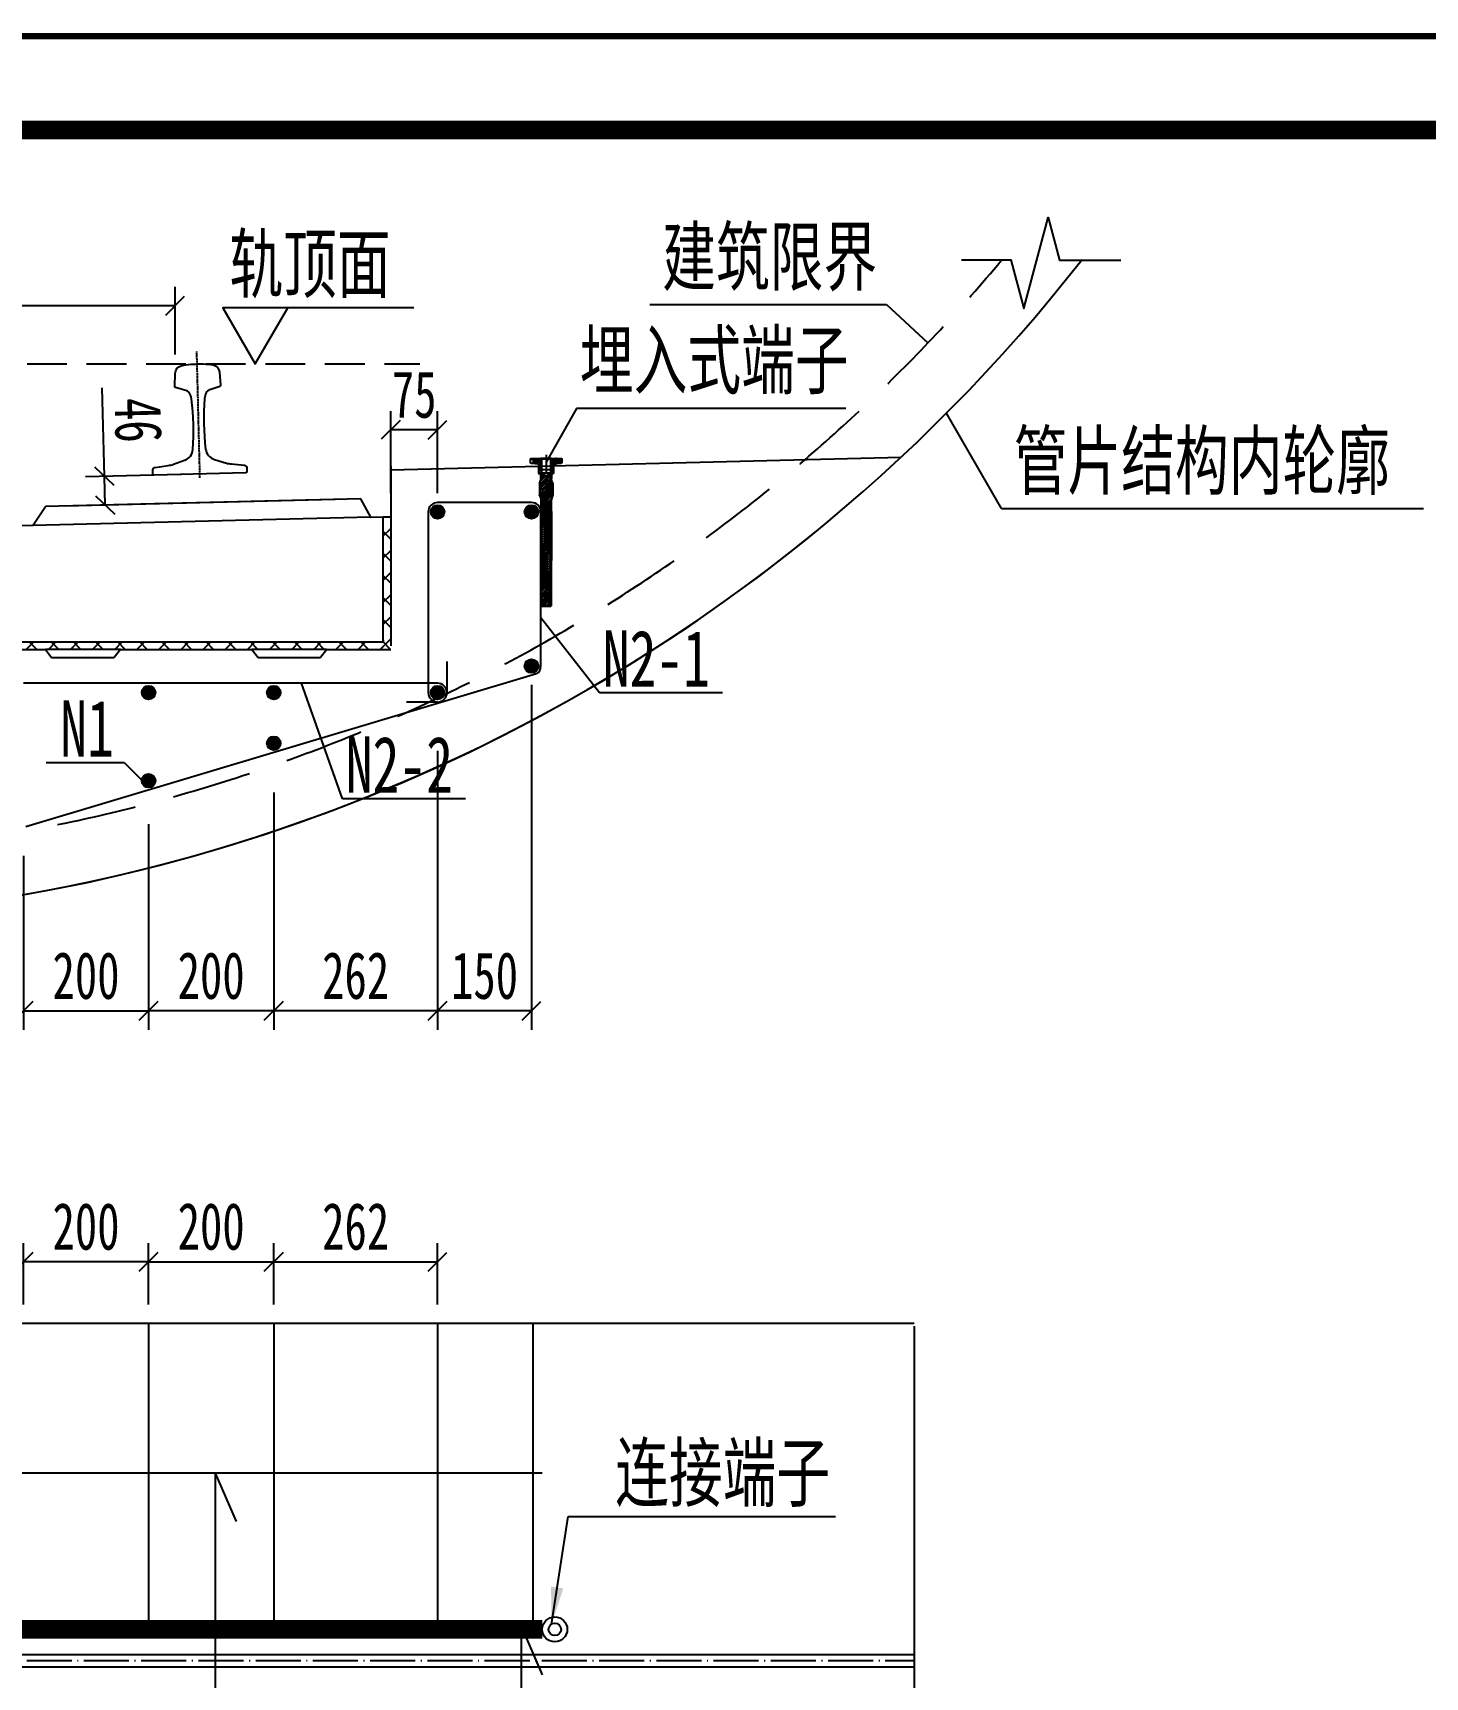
# Model space of a CAD drawing. Header units: millimetres. Extents: x -1537 to 20523, y -39880 to -29629.
# Drawn here: x 7646 to 9872, y -33588 to -30959 of the extents above; entities that cross this region are included whole.
import ezdxf
from ezdxf.enums import TextEntityAlignment as Align

# ---------------------------------------------------------------- set-up
doc = ezdxf.new("R2010")
doc.units = ezdxf.units.MM
for name, pattern in [('ACAD_ISO04W100', [30.5, 24, -3, 0.5, -3]), ('CENTER', [4.1, 3, -0.5, 0.1, -0.5]), ('DASHED', [19.05, 12.7, -6.35])]:
    doc.linetypes.add(name, pattern=pattern)
doc.layers.get('Defpoints').update_dxf_attribs({"color": 250})
for name, color, linetype in [('2', 4, 'Continuous'), ('4', 4, 'Continuous'), ('Axes', 7, 'ACAD_ISO04W100'), ('BZ', 7, 'Continuous'), ('D■02 地材填充', 250, 'Continuous'), ('GesoftDrawFrameFrameBlockLayer', 7, 'Continuous'), ('GesoftDrawFrameInLineLayer', 85, 'Continuous'), ('GesoftDrawFrameOutLineLayer', 180, 'Continuous'), ('GesoftDrawFrameTitleLayer', 7, 'Continuous'), ('Q◆03 公共标注', 44, 'Continuous'), ('Wall-混凝土墙', 200, 'Continuous'), ('Z☆06 引线层', 44, 'Continuous'), ('Z☆09 辅助线', 60, 'Continuous'), ('标注', 3, 'Continuous'), ('粗实线', 4, 'Continuous'), ('钢筋', 4, 'Continuous')]:
    doc.layers.add(name, color=color, linetype=linetype)
doc.styles.add('宋体', font='SimSun.ttf', dxfattribs={"width": 0.7})
doc.styles.add('宋体样式', font='SimSun.ttf', dxfattribs={"width": 0.8})
doc.styles.add('宋体样式宽度0.7', font='SimSun.ttf', dxfattribs={"width": 0.7})
doc.styles.add('条形码', font='BC_C39.FBC', dxfattribs={"height": 11})
doc.dimstyles.new('1比30', dxfattribs={"dimscale": 30, "dimtxt": 2.5, "dimasz": 1, "dimexe": 1, "dimexo": 1, "dimtad": 3, "dimdec": 0, "dimzin": 0, "dimdsep": 46, "dimtxsty": '宋体', "dimblk": 'OBLIQUE', "dimcen": 0.09, "dimadec": 0, "dimazin": 0, "dimtfac": 1, "dimtdec": 0, "dimtofl": 0, "dimtmove": 0, "dimatfit": 3, "dimfxl": 0, "dimtolj": 1, "dimtzin": 0, "dimarcsym": 0})

# ---------------------------------------------------------------- blocks, each defined once
blk = doc.blocks.new('_Oblique')
at = {"color": 0, "linetype": 'ByBlock', "lineweight": -2}
blk.add_line((-0.5, -0.5), (0.5, 0.5), dxfattribs=at)
blk = doc.blocks.new('*D25')
at = {"layer": 'Defpoints', "color": 0, "transparency": 16777216}
for p in [(7873.9, -31395.3), (6438.8, -31503.7), (7873.9, -31503.7)]:
    blk.add_point(p, dxfattribs=at)
at = {"layer": '标注', "color": 0, "lineweight": -2, "transparency": 16777216}
for p, q in [((6438.8, -31473.7), (6438.8, -31365.3)), ((7873.9, -31473.7), (7873.9, -31365.3)), ((6438.8, -31395.3), (7873.9, -31395.3))]:
    blk.add_line(p, q, dxfattribs=at)
at = {"layer": '标注', "color": 0, "lineweight": -2, "transparency": 16777216, "xscale": 30, "yscale": 30, "zscale": 30, "rotation": 180}
blk.add_blockref('_Oblique', (6438.8, -31395.3), dxfattribs=at)
at = {"layer": '标注', "color": 0, "lineweight": -2, "transparency": 16777216, "xscale": 30, "yscale": 30, "zscale": 30}
blk.add_blockref('_Oblique', (7873.9, -31395.3), dxfattribs=at)
at = {"layer": '标注', "color": 0, "transparency": 16777216, "insert": (7253.8, -31339.1), "char_height": 75, "attachment_point": 5, "style": '宋体'}
blk.add_mtext('\\A1;1435', dxfattribs=at)
blk = doc.blocks.new('*D27')
at = {"layer": 'Defpoints', "color": 0, "transparency": 16777216}
for p in [(7913.3, -31664.5), (7761.8, -31714.3), (7914.5, -31710.5)]:
    blk.add_point(p, dxfattribs=at)
at = {"layer": '标注', "color": 0, "lineweight": -2, "transparency": 16777216}
for p, q in [((7760.7, -31668.3), (7757.2, -31526.9)), ((7883.3, -31665.3), (7730.7, -31669.1)), ((7761.8, -31714.3), (7760.7, -31668.3)), ((7884.5, -31711.2), (7731.8, -31715))]:
    blk.add_line(p, q, dxfattribs=at)
at = {"layer": '标注', "color": 0, "lineweight": -2, "transparency": 16777216, "xscale": 30, "yscale": 30, "zscale": 30}
for p, rotation in [((7760.7, -31668.3), 91.42977659320968), ((7761.8, -31714.3), 271.4297765932097)]:
    blk.add_blockref('_Oblique', p, dxfattribs=dict(at, rotation=rotation))
at = {"layer": '标注', "color": 0, "transparency": 16777216, "insert": (7814.7, -31578.6), "char_height": 75, "attachment_point": 5, "rotation": 271.4298, "style": '宋体'}
blk.add_mtext('\\A1;46', dxfattribs=at)
blk = doc.blocks.new('*D30')
at = {"layer": 'Defpoints', "color": 0, "transparency": 16777216}
for p in [(8031.3, -32143.7), (7831.3, -32194.4), (7831.3, -32523.1)]:
    blk.add_point(p, dxfattribs=at)
at = {"layer": 'Wall-混凝土墙', "color": 0, "lineweight": -2, "transparency": 16777216}
for p, q in [((8031.3, -32173.7), (8031.3, -32553.1)), ((7831.3, -32224.4), (7831.3, -32553.1)), ((8031.3, -32523.1), (7831.3, -32523.1))]:
    blk.add_line(p, q, dxfattribs=at)
at = {"layer": 'Wall-混凝土墙', "color": 0, "lineweight": -2, "transparency": 16777216, "xscale": 30, "yscale": 30, "zscale": 30, "rotation": 180}
blk.add_blockref('_Oblique', (7831.3, -32523.1), dxfattribs=at)
at = {"layer": 'Wall-混凝土墙', "color": 0, "lineweight": -2, "transparency": 16777216, "xscale": 30, "yscale": 30, "zscale": 30}
blk.add_blockref('_Oblique', (8031.3, -32523.1), dxfattribs=at)
at = {"layer": 'Wall-混凝土墙', "color": 0, "transparency": 16777216, "insert": (7931.3, -32466.9), "char_height": 75, "attachment_point": 5, "style": '宋体'}
blk.add_mtext('\\A1;200', dxfattribs=at)
blk = doc.blocks.new('*D31')
at = {"layer": 'Defpoints', "color": 0, "transparency": 16777216}
for p in [(7831.3, -32194.4), (7631.3, -32245), (7831.3, -32523.1)]:
    blk.add_point(p, dxfattribs=at)
at = {"layer": 'Wall-混凝土墙', "color": 0, "lineweight": -2, "transparency": 16777216}
for p, q in [((7831.3, -32224.4), (7831.3, -32553.1)), ((7631.3, -32275), (7631.3, -32553.1)), ((7631.3, -32523.1), (7831.3, -32523.1))]:
    blk.add_line(p, q, dxfattribs=at)
at = {"layer": 'Wall-混凝土墙', "color": 0, "lineweight": -2, "transparency": 16777216, "xscale": 30, "yscale": 30, "zscale": 30, "rotation": 180}
blk.add_blockref('_Oblique', (7631.3, -32523.1), dxfattribs=at)
at = {"layer": 'Wall-混凝土墙', "color": 0, "lineweight": -2, "transparency": 16777216, "xscale": 30, "yscale": 30, "zscale": 30}
blk.add_blockref('_Oblique', (7831.3, -32523.1), dxfattribs=at)
at = {"layer": 'Wall-混凝土墙', "color": 0, "transparency": 16777216, "insert": (7731.3, -32466.9), "char_height": 75, "attachment_point": 5, "style": '宋体'}
blk.add_mtext('\\A1;200', dxfattribs=at)
blk = doc.blocks.new('*D32')
at = {"layer": 'Defpoints', "color": 0, "transparency": 16777216}
for p in [(8293.3, -32077.4), (8031.3, -32143.7), (8031.3, -32523.1)]:
    blk.add_point(p, dxfattribs=at)
at = {"layer": 'Wall-混凝土墙', "color": 0, "lineweight": -2, "transparency": 16777216}
for p, q in [((8293.3, -32107.4), (8293.3, -32553.1)), ((8031.3, -32173.7), (8031.3, -32553.1)), ((8293.3, -32523.1), (8031.3, -32523.1))]:
    blk.add_line(p, q, dxfattribs=at)
at = {"layer": 'Wall-混凝土墙', "color": 0, "lineweight": -2, "transparency": 16777216, "xscale": 30, "yscale": 30, "zscale": 30, "rotation": 180}
blk.add_blockref('_Oblique', (8031.3, -32523.1), dxfattribs=at)
at = {"layer": 'Wall-混凝土墙', "color": 0, "lineweight": -2, "transparency": 16777216, "xscale": 30, "yscale": 30, "zscale": 30}
blk.add_blockref('_Oblique', (8293.3, -32523.1), dxfattribs=at)
at = {"layer": 'Wall-混凝土墙', "color": 0, "transparency": 16777216, "insert": (8162.3, -32466.9), "char_height": 75, "attachment_point": 5, "style": '宋体'}
blk.add_mtext('\\A1;262', dxfattribs=at)
blk = doc.blocks.new('*D33')
at = {"layer": 'Defpoints', "color": 0, "transparency": 16777216}
for p in [(8443.3, -31971.7), (8293.3, -32077.4), (8293.3, -32523.1)]:
    blk.add_point(p, dxfattribs=at)
at = {"layer": 'Wall-混凝土墙', "color": 0, "lineweight": -2, "transparency": 16777216}
for p, q in [((8443.3, -32001.7), (8443.3, -32553.1)), ((8293.3, -32107.4), (8293.3, -32553.1)), ((8443.3, -32523.1), (8293.3, -32523.1))]:
    blk.add_line(p, q, dxfattribs=at)
at = {"layer": 'Wall-混凝土墙', "color": 0, "lineweight": -2, "transparency": 16777216, "xscale": 30, "yscale": 30, "zscale": 30, "rotation": 180}
blk.add_blockref('_Oblique', (8293.3, -32523.1), dxfattribs=at)
at = {"layer": 'Wall-混凝土墙', "color": 0, "lineweight": -2, "transparency": 16777216, "xscale": 30, "yscale": 30, "zscale": 30}
blk.add_blockref('_Oblique', (8443.3, -32523.1), dxfattribs=at)
at = {"layer": 'Wall-混凝土墙', "color": 0, "transparency": 16777216, "insert": (8368.3, -32466.9), "char_height": 75, "attachment_point": 5, "style": '宋体'}
blk.add_mtext('\\A1;150', dxfattribs=at)
blk = doc.blocks.new('埋入式端子-2')
at = {"color": 2, "linetype": 'CENTER', "ltscale": 10}
blk.add_line((0, 0), (0, -242.2), dxfattribs=at)
at = {"color": 2, "ltscale": 0.03}
for p, q in [((-25, -6.9), (-25, -12.4)), ((-19.7, -13.9), (-25, -8.6)), ((-23.4, -13.9), (-25, -12.3)), ((-21, -5.9), (-24, -5.9)), ((-15, -14.9), (-24, -5.9)), ((-23.5, -13.9), (-17.5, -13.9)), ((-21, -6.2), (-21, -5.9)), ((-19.5, -6.7), (-20.5, -6.7)), ((-19.5, -5.9), (-19.5, -6.7)), ((-16.5, -5.9), (-19.5, -5.9)), ((-8.5, -17.7), (-19.5, -6.7)), ((-17.5, -13.9), (-17.5, -13.9)), ((-16.5, -6), (-16.6, -5.9)), ((-16.5, -6.7), (-16.5, -5.9)), ((-15.5, -6.7), (-16.5, -6.7)), ((-16.5, -14.9), (-13.5, -14.9)), ((-8.5, -14), (-15.8, -6.7)), ((-15, -5.9), (-15, -6.2)), ((-8.5, -5.9), (-15, -5.9)), ((-8.5, -10.3), (-12.9, -5.9)), ((-11.5, -16.9), (-11.5, -29.4)), ((-8.5, -21.4), (-11.5, -18.4)), ((-7.4, -26.2), (-11.5, -22.1)), ((0, -37.3), (-11.5, -25.8)), ((-8.5, -6.5), (-9.2, -5.9)), ((-7.4, -7), (-8.5, -5.9)), ((-8.5, -23.9), (-8.5, -5.9)), ((8.5, -23.9), (-8.5, -23.9)), ((-7.4, -28.9), (-7.4, -7)), ((-7.4, -7), (7.4, -7)), ((8.5, -5.9), (7.4, -7)), ((7.4, -7), (7.4, -28.9)), ((11.3, -30.1), (7.4, -26.2)), ((24, -5.9), (8.5, -5.9)), ((8.5, -23.9), (8.5, -5.9)), ((14.7, -14.9), (8.5, -8.7)), ((11.8, -15.8), (8.5, -12.4)), ((11.5, -19.1), (8.5, -16.1)), ((11.5, -22.8), (8.5, -19.8)), ((11.5, -26.5), (8.5, -23.5)), ((17.5, -14), (9.4, -5.9)), ((11.5, -29.4), (11.5, -16.9)), ((21, -13.8), (13.1, -5.9)), ((13.5, -14.9), (16.5, -14.9)), ((21, -10.1), (16.8, -5.9)), ((17.5, -13.9), (23.5, -13.9)), ((25, -6.7), (21, -6.7)), ((21, -6.9), (21, -13.9)), ((25, -7), (21, -7)), ((25, -12.4), (25, -6.9)), ((-10.2, -30.9), (-11.5, -29.5)), ((-10.7, -45.6), (-10.7, -64.6)), ((0, -59.6), (-10.7, -48.9)), ((10.2, -66.1), (-10.6, -45.2)), ((-10, -30.9), (-9.9, -30.9)), ((0, -52.2), (-9.3, -42.8)), ((0, -48.5), (-8.6, -39.8)), ((-8.4, -32.4), (-8.4, -38.5)), ((0, -41), (-8.4, -32.7)), ((0, -44.7), (-8.4, -36.4)), ((0, -34.3), (-7.4, -28.9)), ((7.4, -28.9), (-7.4, -28.9)), ((7.4, -28.9), (0, -34.3)), ((10.7, -48), (0, -37.3)), ((10.7, -51.7), (0, -41)), ((10.7, -55.4), (0, -44.7)), ((10.7, -59.1), (0, -48.5)), ((10.7, -62.9), (0, -52.2)), ((9.4, -43), (0.4, -34)), ((8.4, -38.2), (2.5, -32.4)), ((8.4, -34.5), (4.7, -30.9)), ((8.8, -31.3), (6.8, -29.3)), ((8.4, -38.5), (8.4, -32.4)), ((9.9, -30.9), (10, -30.9)), ((10.7, -45.6), (10.7, -64.6)), ((0, -63.3), (-10.7, -52.6)), ((0, -67), (-10.7, -56.3)), ((0, -70.7), (-10.7, -60)), ((0, -74.4), (-10.7, -63.8)), ((0, -78.2), (-8.9, -69.3)), ((-8.4, -91.1), (-8.4, -72)), ((0, -81.9), (-8.4, -73.5)), ((0, -85.6), (-8.4, -77.2)), ((9, -68.6), (0, -59.6)), ((8.4, -71.7), (0, -63.3)), ((8.4, -75.4), (0, -67)), ((8.4, -79.1), (0, -70.7)), ((8.4, -82.8), (0, -74.4)), ((8.4, -86.5), (0, -78.2)), ((8.4, -72), (8.4, -91.1)), ((0, -89.3), (-8.4, -80.9)), ((8.4, -101.4), (-8.4, -84.7)), ((8.4, -105.1), (-8.4, -88.4)), ((-8.4, -91.1), (-8.4, -97.8)), ((-3.2, -97.2), (-8.4, -92.1)), ((8.4, -108.8), (-8.4, -92.1)), ((0, -104.1), (-8.4, -95.8)), ((-8.4, -97.8), (-8.4, -241.2)), ((0, -107.9), (-8.4, -99.5)), ((0, -111.6), (-8.4, -103.2)), ((0, -100.4), (-0.4, -100)), ((8.4, -90.2), (0, -81.9)), ((7.6, -93.2), (0, -85.6)), ((8.4, -97.6), (0, -89.3)), ((0.6, -93.6), (0, -93)), ((8.4, -112.5), (0, -104.1)), ((8.4, -105.1), (0.9, -97.6)), ((8.4, -101.4), (3.3, -96.3)), ((8.4, -91.1), (8.4, -241.2)), ((-8.4, -124.2), (-8.8, -123.8)), ((0, -115.3), (-8.4, -106.9)), ((0, -119), (-8.4, -110.6)), ((0, -122.7), (-8.4, -114.4)), ((0, -126.4), (-8.4, -118.1)), ((0, -130.1), (-8.4, -121.8)), ((0, -133.8), (-8.4, -125.5)), ((0, -137.6), (-8.4, -129.2)), ((8.4, -116.2), (0, -107.9)), ((8.4, -119.9), (0, -111.6)), ((8.4, -123.6), (0, -115.3)), ((8.4, -127.3), (0, -119)), ((8.4, -131.1), (0, -122.7)), ((8.4, -134.8), (0, -126.4)), ((8.4, -138.5), (0, -130.1)), ((8.4, -149.6), (-8.4, -132.9)), ((8.4, -153.3), (-8.4, -136.6)), ((8.4, -157), (-8.4, -140.3)), ((8.4, -160.8), (-8.4, -144.1)), ((8.4, -164.5), (-8.4, -147.8)), ((-8.4, -150.5), (-8.4, -157.2)), ((-3.2, -156.6), (-8.4, -151.5)), ((8.4, -168.2), (-8.4, -151.5)), ((0, -163.5), (-8.4, -155.2)), ((8.4, -142.2), (0, -133.8)), ((8.4, -145.9), (0, -137.6)), ((7.6, -152.6), (0, -145)), ((0.6, -153), (0, -152.4)), ((8.4, -164.5), (0.9, -157)), ((8.4, -160.8), (3.3, -155.7)), ((8.4, -150.5), (8.4, -157.6)), ((0, -167.3), (-8.4, -158.9)), ((0, -171), (-8.4, -162.6)), ((0, -174.7), (-8.4, -166.3)), ((0, -178.4), (-8.4, -170)), ((0, -182.1), (-8.4, -173.8)), ((0, -185.8), (-8.4, -177.5)), ((0, -189.5), (-8.4, -181.2)), ((0, -159.8), (-0.4, -159.4)), ((8.4, -171.9), (0, -163.5)), ((8.4, -175.6), (0, -167.3)), ((8.4, -179.3), (0, -171)), ((8.4, -183), (0, -174.7)), ((8.4, -186.7), (0, -178.4)), ((8.4, -190.5), (0, -182.1)), ((0, -193.2), (-8.4, -184.9)), ((0, -196.9), (-8.4, -188.6)), ((8.4, -209), (-8.4, -192.3)), ((8.4, -212.7), (-8.4, -196)), ((8.4, -216.4), (-8.4, -199.7)), ((8.4, -220.1), (-8.4, -203.4)), ((8.4, -223.9), (-8.4, -207.2)), ((-8.4, -209.9), (-8.4, -216.6)), ((8.4, -194.2), (0, -185.8)), ((8.4, -197.9), (0, -189.5)), ((8.4, -201.6), (0, -193.2)), ((8.4, -205.3), (0, -196.9)), ((7.6, -212), (0, -204.4)), ((-3.2, -216), (-8.4, -210.9)), ((8.4, -227.6), (-8.4, -210.9)), ((0, -222.9), (-8.4, -214.6)), ((0, -226.6), (-8.4, -218.3)), ((8.4, -238.7), (-8.4, -222)), ((7.2, -241.2), (-8.4, -225.7)), ((3.4, -241.2), (-8.4, -229.4)), ((0, -241.5), (-8.4, -233.1)), ((0, -219.2), (-0.4, -218.8)), ((0.6, -212.4), (0, -211.8)), ((8.4, -231.3), (0, -222.9)), ((8.4, -235), (0, -226.6)), ((8.4, -223.9), (0.9, -216.4)), ((-4, -241.2), (-8.4, -236.9)), ((8.3, -241.2), (-8.4, -241.2)), ((-8.4, -241.2), (-7.4, -242.2)), ((7.3, -242.2), (-7.4, -242.2)), ((8.3, -241.2), (7.3, -242.2))]:
    blk.add_line(p, q, dxfattribs=at)
at = {"color": 2}
for p, q in [((-19.5, -5.9), (-21, -5.9)), ((-16.5, -5.9), (-15, -5.9)), ((-15, -5.9), (-15, -5.9)), ((-8.5, -5.9), (8.5, -5.9)), ((17.5, -13.9), (17.5, -13.9))]:
    blk.add_line(p, q, dxfattribs=at)
at = {"color": 2, "ltscale": 0.03}
for centre, radius, start, end in [((-24, -6.9), 1, 90, 180), ((-23.5, -12.4), 1.5, 180, 270), ((-20.5, -6.2), 0.5, 180, 270), ((-16.5, -13.9), 1, 180, 270), ((-15.5, -6.2), 0.5, 270, 0), ((-13.5, -16.9), 2, 0, 90), ((13.5, -16.9), 2, 90, 180), ((16.5, -13.9), 1, 270, 0), ((20, -6.9), 1, 0, 90), ((23.5, -12.4), 1.5, 270, 0), ((24, -6.9), 1, 0, 90), ((-10, -29.4), 1.5, 180, 270), ((-9.9, -32.4), 1.5, 0, 90), ((9.9, -32.4), 1.5, 90, 180), ((10, -29.4), 1.5, 270, 0), ((9.1, -45.6), 1.6, 0, 38.3125), ((8.3, -64.6), 2.4, 323.4468, 0)]:
    blk.add_arc(centre, radius, start, end, dxfattribs=at)
at = {"color": 2}
for centre, radius, start, end in [((-9.1, -45.6), 1.6, 141.6875, 180), ((-8.3, -64.6), 2.4, 180, 216.5532)]:
    blk.add_arc(centre, radius, start, end, dxfattribs=at)
at = {"color": 2, "ltscale": 0.03}
for points in [[(-10.3, -44.6), (-8.8, -42.7), (-8.9, -40.6), (-8.4, -38.5)], [(10.3, -44.6), (8.8, -42.7), (8.9, -40.6), (8.4, -38.5)], [(-10.2, -66), (-8.8, -67.9), (-8.9, -70), (-8.4, -72)], [(10.2, -66), (8.8, -67.9), (8.9, -70), (8.4, -72)]]:
    blk.add_open_spline(points, degree=3, dxfattribs=at)
blk = doc.blocks.new('*D44')
at = {"layer": 'Defpoints', "color": 0, "transparency": 16777216}
for p in [(8218.3, -31594), (8218.3, -31725.1), (8293.3, -31725.1)]:
    blk.add_point(p, dxfattribs=at)
at = {"layer": 'Wall-混凝土墙', "color": 0, "lineweight": -2, "transparency": 16777216}
for p, q in [((8218.3, -31695.1), (8218.3, -31564)), ((8293.3, -31695.1), (8293.3, -31564)), ((8293.3, -31594), (8218.3, -31594))]:
    blk.add_line(p, q, dxfattribs=at)
at = {"layer": 'Wall-混凝土墙', "color": 0, "lineweight": -2, "transparency": 16777216, "xscale": 30, "yscale": 30, "zscale": 30, "rotation": 180}
blk.add_blockref('_Oblique', (8218.3, -31594), dxfattribs=at)
at = {"layer": 'Wall-混凝土墙', "color": 0, "lineweight": -2, "transparency": 16777216, "xscale": 30, "yscale": 30, "zscale": 30}
blk.add_blockref('_Oblique', (8293.3, -31594), dxfattribs=at)
at = {"layer": 'Wall-混凝土墙', "color": 0, "transparency": 16777216, "insert": (8255.8, -31537.7), "char_height": 75, "attachment_point": 5, "style": '宋体'}
blk.add_mtext('\\A1;75', dxfattribs=at)
blk = doc.blocks.new('*D54')
at = {"layer": 'Defpoints', "color": 0, "transparency": 16777216}
for p in [(8031.3, -32924.2), (7831.3, -33022.4), (8031.3, -33022.4)]:
    blk.add_point(p, dxfattribs=at)
at = {"layer": 'Q◆03 公共标注', "color": 0, "lineweight": -2, "transparency": 16777216}
for p, q in [((7831.3, -32992.4), (7831.3, -32894.2)), ((8031.3, -32992.4), (8031.3, -32894.2)), ((7831.3, -32924.2), (8031.3, -32924.2))]:
    blk.add_line(p, q, dxfattribs=at)
at = {"layer": 'Q◆03 公共标注', "color": 0, "lineweight": -2, "transparency": 16777216, "xscale": 30, "yscale": 30, "zscale": 30, "rotation": 180}
blk.add_blockref('_Oblique', (7831.3, -32924.2), dxfattribs=at)
at = {"layer": 'Q◆03 公共标注', "color": 0, "lineweight": -2, "transparency": 16777216, "xscale": 30, "yscale": 30, "zscale": 30}
blk.add_blockref('_Oblique', (8031.3, -32924.2), dxfattribs=at)
at = {"layer": 'Q◆03 公共标注', "color": 0, "transparency": 16777216, "insert": (7931.3, -32868), "char_height": 75, "attachment_point": 5, "style": '宋体'}
blk.add_mtext('\\A1;200', dxfattribs=at)
blk = doc.blocks.new('*D55')
at = {"layer": 'Defpoints', "color": 0, "transparency": 16777216}
for p in [(8293.3, -32924.2), (8031.3, -33022.4), (8293.3, -33022.4)]:
    blk.add_point(p, dxfattribs=at)
at = {"layer": 'Q◆03 公共标注', "color": 0, "lineweight": -2, "transparency": 16777216}
for p, q in [((8031.3, -32992.4), (8031.3, -32894.2)), ((8293.3, -32992.4), (8293.3, -32894.2)), ((8031.3, -32924.2), (8293.3, -32924.2))]:
    blk.add_line(p, q, dxfattribs=at)
at = {"layer": 'Q◆03 公共标注', "color": 0, "lineweight": -2, "transparency": 16777216, "xscale": 30, "yscale": 30, "zscale": 30, "rotation": 180}
blk.add_blockref('_Oblique', (8031.3, -32924.2), dxfattribs=at)
at = {"layer": 'Q◆03 公共标注', "color": 0, "lineweight": -2, "transparency": 16777216, "xscale": 30, "yscale": 30, "zscale": 30}
blk.add_blockref('_Oblique', (8293.3, -32924.2), dxfattribs=at)
at = {"layer": 'Q◆03 公共标注', "color": 0, "transparency": 16777216, "insert": (8162.3, -32868), "char_height": 75, "attachment_point": 5, "style": '宋体'}
blk.add_mtext('\\A1;262', dxfattribs=at)
blk = doc.blocks.new('*D56')
at = {"layer": 'Defpoints', "color": 0, "transparency": 16777216}
for p in [(7631.3, -32924.2), (7631.3, -33022.4), (7831.3, -33022.4)]:
    blk.add_point(p, dxfattribs=at)
at = {"layer": 'Q◆03 公共标注', "color": 0, "lineweight": -2, "transparency": 16777216}
for p, q in [((7631.3, -32992.4), (7631.3, -32894.2)), ((7831.3, -32992.4), (7831.3, -32894.2)), ((7831.3, -32924.2), (7631.3, -32924.2))]:
    blk.add_line(p, q, dxfattribs=at)
at = {"layer": 'Q◆03 公共标注', "color": 0, "lineweight": -2, "transparency": 16777216, "xscale": 30, "yscale": 30, "zscale": 30, "rotation": 180}
blk.add_blockref('_Oblique', (7631.3, -32924.2), dxfattribs=at)
at = {"layer": 'Q◆03 公共标注', "color": 0, "lineweight": -2, "transparency": 16777216, "xscale": 30, "yscale": 30, "zscale": 30}
blk.add_blockref('_Oblique', (7831.3, -32924.2), dxfattribs=at)
at = {"layer": 'Q◆03 公共标注', "color": 0, "transparency": 16777216, "insert": (7731.3, -32868), "char_height": 75, "attachment_point": 5, "style": '宋体'}
blk.add_mtext('\\A1;200', dxfattribs=at)
blk = doc.blocks.new('0.75_ffb4e8d4558ec0704e1d2cd9ca1a2cbc')
at = {"layer": 'GesoftDrawFrameInLineLayer', "color": 0, "const_width": 1}
blk.add_lwpolyline([(0, 0), (0, 287), (-705, 287), (-705, 0), (0, 0)], dxfattribs=at)
at = {"layer": 'GesoftDrawFrameOutLineLayer', "color": 0, "const_width": 0.35}
blk.add_lwpolyline([(5, -5), (5, 292), (-730, 292), (-730, -5), (5, -5)], dxfattribs=at)
blk = doc.blocks.new('GESOFT00000000NEW_049a35bf7f0736cc4250df00ece10f93_ffb4e8d4558ec0704e1d2cd9ca1a2cbc_2e1cf7a908f61d0b50dc33cccab90907')
at = {"layer": 'GesoftDrawFrameFrameBlockLayer'}
blk.add_blockref('0.75_ffb4e8d4558ec0704e1d2cd9ca1a2cbc', (0, 0), dxfattribs=at)
at = {"layer": 'GesoftDrawFrameTitleLayer', "color": 7, "style": '条形码', "width": 2}
blk.add_attdef('BARCODE', (-2.796, 60.502), '', height=6, rotation=90, dxfattribs=at)
at = {"layer": 'GesoftDrawFrameTitleLayer', "style": '宋体样式'}
for tag, height, width, p in [('GCMC0', 3.6, 0.8, (-40, 43.4)), ('SHEJI', 2.5, 0.8, (-154, 35.2)), ('SHEJI2', 2.5, 0.8, (-137.763, 35.267)), ('SJJD', 2.5, 0.8, (-14, 34.4)), ('JIAOHE', 2.5, 0.8, (-154, 28.8)), ('JIAOHE2', 2.5, 0.8, (-137.614, 28.829)), ('VERSION0', 2.5, 0.8, (-14, 26.4)), ('ZTSD', 2.5, 0.8, (-190, 24)), ('CEMING', 4, 0.7, (-84, 22.588)), ('ZYFZR1', 2.5, 0.8, (-154, 22.4)), ('ZYFZR2', 2.5, 0.8, (-137.757, 22.237)), ('BILI', 2.5, 0.8, (-14, 18.4)), ('XMFZR1', 2.5, 0.8, (-154, 16)), ('XMFZR2', 2.5, 0.8, (-137.983, 16.217)), ('DOCNAME0', 3.5, 0.9, (-84, 13.27)), ('RIQI', 2.5, 0.8, (-14, 10.4)), ('SENHE', 2.5, 0.8, (-154, 9.6)), ('SENHE2', 2.5, 0.8, (-137.406, 9.521)), ('DOCNAME2', 3.5, 0.9, (-84, 9.416)), ('XTSD', 2.5, 0.8, (-190, 4.8)), ('SENDING', 2.5, 0.8, (-154, 3.2)), ('SENDING2', 2.5, 0.8, (-137.406, 3.809)), ('TUHAO', 2.5, 0.8, (-91.5, 3.2)), ('PROJECTNO', 2.5, 0.8, (-47.498, 3.2)), ('PAGENUMBER', 2.5, 0.8, (-31.783, 3.831)), ('PAGECOUNT', 2.5, 0.8, (-10.803, 3.831))]:
    blk.add_attdef(tag, text='', height=height, dxfattribs=dict(at, width=width)).set_placement(p, align=Align.MIDDLE_CENTER)
blk.add_attdef('PIANMING', text='', height=4, dxfattribs=at).set_placement((-84, 31.087), align=Align.MIDDLE_CENTER)

msp = doc.modelspace()

# ---------------------------------------------------------------- hatches: boundary and pattern name
at = {"layer": 'D■02 地材填充'}
h = msp.add_hatch(dxfattribs=at)
h.set_pattern_fill('ANSI37', color=0, scale=200)
h.set_pattern_definition([(45, (-514147.68, -18484.084), (-17.6776695, 17.6776695), []), (135, (-514147.68, -18484.084), (-17.6776695, -17.6776695), [])])
h.paths.add_polyline_path([(8206.34274, -31733.11562), (8206.34274, -31933.11526), (7576.34274, -31933.11526), (7576.34274, -31945.11526), (8218.34274, -31945.11526), (8218.34274, -31733.11526)])
at = {"layer": '钢筋'}
h = msp.add_hatch(color=256, dxfattribs=at)
h.dxf.hatch_style = 1
edge = h.paths.add_edge_path()
edge.add_arc((8293.34274, -31725.14003), 11, 0, 360)
h = msp.add_hatch(color=256, dxfattribs=at)
h.dxf.hatch_style = 1
edge = h.paths.add_edge_path()
edge.add_arc((8293.34275, -31725.14002), 11, 0, 360)
h = msp.add_hatch(color=256, dxfattribs=at)
h.dxf.hatch_style = 1
edge = h.paths.add_edge_path()
edge.add_arc((8443.34275, -31725.14002), 11, 0, 360)
h = msp.add_hatch(color=256, dxfattribs=at)
h.dxf.hatch_style = 1
edge = h.paths.add_edge_path()
edge.add_arc((8443.34275, -31725.14003), 11, 0, 360)
h = msp.add_hatch(color=256, dxfattribs=at)
h.dxf.hatch_style = 1
edge = h.paths.add_edge_path()
edge.add_arc((8443.34275, -31971.70031), 11, 0, 360)
h = msp.add_hatch(color=256, dxfattribs=at)
h.dxf.hatch_style = 1
edge = h.paths.add_edge_path()
edge.add_arc((7831.34274, -32014.14002), 11, 0, 360)
h = msp.add_hatch(color=256, dxfattribs=at)
h.dxf.hatch_style = 1
edge = h.paths.add_edge_path()
edge.add_arc((8031.34274, -32014.14002), 11, 0, 360)
h = msp.add_hatch(color=256, dxfattribs=at)
h.dxf.hatch_style = 1
edge = h.paths.add_edge_path()
edge.add_arc((8293.34274, -32014.14002), 11, 0, 360)
h = msp.add_hatch(color=256, dxfattribs=at)
h.dxf.hatch_style = 1
edge = h.paths.add_edge_path()
edge.add_arc((8293.34275, -32014.14001), 11, 0, 360)
h = msp.add_hatch(color=256, dxfattribs=at)
h.dxf.hatch_style = 1
edge = h.paths.add_edge_path()
edge.add_arc((8031.34275, -32095.03799), 11, 0, 360)
h = msp.add_hatch(color=256, dxfattribs=at)
h.dxf.hatch_style = 1
edge = h.paths.add_edge_path()
edge.add_arc((7831.34275, -32154.91064), 11, 0, 360)

# ---------------------------------------------------------------- linework, layer by layer
at = {"linetype": 'DASHED', "ltscale": 5}
msp.add_line((6398.77247, -31488.50366), (8264.97379, -31488.57034), dxfattribs=at)
msp.add_lwpolyline([(9130.83202, -31322.28679), (9209.61055, -31322.28679), (9230.37129, -31399.76696), (9269.30587, -31254.46114), (9287.60801, -31322.76563), (9385.4361, -31322.76563)])
at = {"ltscale": 0.8}
msp.add_lwpolyline([(7963.08925, -31648.50661), (7984.42054, -31650.33838, -0.3821619134), (7988.07706, -31654.22375), (7988.23751, -31660.64157, -0.4142135624), (7986.28812, -31662.69093), (7840.33372, -31666.33979, -0.4142135624), (7838.28436, -31664.3904), (7838.12392, -31657.97258, -0.3821619134), (7841.58172, -31653.90936), (7862.79484, -31651.01397, 0.0526809065), (7870.9577, -31649.00845), (7888.95353, -31642.51724, 0.2959713505), (7902.12441, -31625.18265, 0.0505666231), (7899.90761, -31544.51286, 0.0993425693), (7896.77359, -31535.18827, 0.1861467865), (7892.25293, -31531.62329), (7874.50064, -31526.22762, -0.3409338849), (7873.08374, -31524.23693), (7873.87824, -31503.65062, -0.334738992), (7883.62519, -31491.4032, -0.0484879342), (7898.92042, -31489.0202, -0.008335579), (7908.91229, -31488.57034, -0.008335579), (7918.91417, -31488.52035, -0.0484879342), (7934.30936, -31490.1361, -0.334738992), (7944.65613, -31501.88118), (7946.47831, -31522.40206, -0.3409338849), (7945.16265, -31524.46107), (7927.7714, -31530.71217, 0.1885271315), (7923.36528, -31534.52348, 0.0993425693), (7920.70111, -31543.99302, 0.0505666231), (7922.51804, -31624.67281, 0.2959713505), (7936.53866, -31641.32761), (7955.68598, -31647.01078, 0.0503850157), (7963.58572, -31648.51241)], format="xyb", dxfattribs=at)
for radius in [20, 10]:
    msp.add_circle((8480.63876, -33512.01782), radius)
msp.add_arc((7156.34274, -29628.53073), 2750, 218.03083125, 322.00023598)
at = {"linetype": 'DASHED', "lineweight": 25, "ltscale": 10}
msp.add_arc((7156.97746, -29628.5308), 2650, 219.72870647, 320.24384723, dxfattribs=at)
at = {"layer": '2', "color": 0}
msp.add_line((8129.3934, -31705.10102), (7697.3529, -31715.90203), dxfattribs=at)
at = {"layer": '4', "color": 0, "linetype": 'CENTER'}
msp.add_line((7913.46087, -31670.47389), (7908.41968, -31468.79052), dxfattribs=at)
at = {"layer": '4', "color": 0}
for p, q in [((8218.34274, -31657.99026), (9034.15015, -31637.59502)), ((8218.34274, -31652.01504), (8218.34274, -31939.14004)), ((8170.54209, -31704.16463), (7666.35384, -31716.61243)), ((8186.34274, -31733.78228), (8170.54209, -31704.16463)), ((8186.34274, -31733.78228), (7646.35015, -31747.11544)), ((7646.35384, -31747.11535), (7666.35384, -31716.61243)), ((8186.34274, -31733.78228), (8206.34274, -31733.11562)), ((8206.34274, -31933.11526), (8206.34274, -31733.11526)), ((8206.34274, -31733.11526), (8218.34274, -31733.11526)), ((7646.35384, -31747.11535), (7626.34274, -31747.61563)), ((7576.34274, -31933.11526), (8206.34274, -31933.11526)), ((8206.34274, -31930.11526), (8206.34274, -31933.11526)), ((7576.34274, -31945.11526), (7666.34274, -31945.11526)), ((7666.34274, -31945.11526), (7676.34274, -31958.11526)), ((7786.34274, -31945.11526), (7666.34274, -31945.11526)), ((7676.34274, -31958.11526), (7776.34274, -31958.11526)), ((7786.34274, -31945.11526), (7776.34274, -31958.11526)), ((7786.34274, -31945.11526), (7996.34274, -31945.11526)), ((7996.34274, -31945.11526), (8006.34274, -31958.11526)), ((8116.34274, -31945.11526), (7996.34274, -31945.11526)), ((8006.34274, -31958.11526), (8106.34274, -31958.11526)), ((8116.34274, -31945.11526), (8106.34274, -31958.11526)), ((8116.34274, -31945.11526), (8218.34274, -31945.11526))]:
    msp.add_line(p, q, dxfattribs=at)
at = {"layer": 'Axes', "color": 6, "ltscale": 3}
msp.add_line((5257.4559, -33562.01782), (9055.22959, -33562.01782), dxfattribs=at)
at = {"layer": 'BZ'}
msp.add_lwpolyline([(5257.4559, -33022.42944), (7126.13161, -33022.42944), (7143.00408, -33118.11798), (7176.74903, -32926.74091), (7193.6215, -33022.42944), (9055.22959, -33022.42944)], dxfattribs=at)
at = {"layer": 'Wall-混凝土墙'}
for p, q in [((7937.84079, -33262.01782), (7937.84079, -37254.87217)), ((7937.84079, -33262.01782), (7971.44154, -33339.66577)), ((8426.97249, -33507.01782), (8460.57325, -33584.66577)), ((8426.97249, -33512.01782), (8426.97249, -37254.87217))]:
    msp.add_line(p, q, dxfattribs=at)
at = {"layer": 'Z☆09 辅助线'}
for p, q in [((9055.22959, -33027.42944), (9055.22959, -37104.36661)), ((5257.4559, -33552.01782), (9055.22959, -33552.01782)), ((5257.4559, -33572.01782), (9055.22959, -33572.01782))]:
    msp.add_line(p, q, dxfattribs=at)
at = {"layer": '标注'}
for p, q in [((8632.69374, -31393.57022), (9010.85499, -31393.57022)), ((9010.85499, -31393.57022), (9077.1523, -31454.84638)), ((8515.39409, -31559.57731), (8466.86691, -31645.80192)), ((8945.86652, -31559.57731), (8515.39409, -31559.57731)), ((9194.66327, -31719.57103), (9106.71065, -31567.23262)), ((9194.66327, -31719.57103), (9869.36642, -31719.57103)), ((8551.97696, -32014.45705), (8458.34275, -31894.77305)), ((8141.21625, -32184.19685), (8075.84416, -31999.14002)), ((8748.48746, -32014.45705), (8551.97696, -32014.45705)), ((7792.71969, -32126.20147), (7667.76132, -32126.20147)), ((7792.71969, -32126.20147), (7828.4426, -32161.92437)), ((8337.72675, -32184.19685), (8141.21625, -32184.19685))]:
    msp.add_line(p, q, dxfattribs=at)
msp.add_lwpolyline([(8255.54004, -31398.59487), (7949.89202, -31398.59487), (8001.83558, -31488.56377), (8053.77915, -31398.59487)], dxfattribs=at)
at = {"layer": '粗实线'}
msp.add_arc((7156.34274, -29628.53073), 2750, 230.45244225, 309.48023636, dxfattribs=at)
at = {"layer": '钢筋'}
for p, q in [((8278.34274, -31725.14002), (8278.34274, -32014.15211)), ((8443.34275, -31710.14002), (8293.34274, -31710.14002)), ((8458.34275, -31971.7018), (8458.34275, -31725.14002)), ((8308.34274, -32014.14002), (8308.34274, -31964.14002)), ((8451.58503, -31984.23287), (7635.02364, -32228.68138)), ((8293.34275, -31999.14002), (7631.34274, -31999.14002)), ((8293.34275, -32029.14002), (8243.34275, -32029.14002)), ((7831.34275, -33022.42944), (7831.34275, -33512.01782)), ((8031.34275, -33022.42944), (8031.34275, -33512.01782)), ((8293.34275, -33022.42944), (8293.34275, -33512.01782)), ((8445.63876, -33022.42944), (8445.63876, -33512.01782)), ((8460.63876, -33262.01782), (7156.34275, -33262.01782))]:
    msp.add_line(p, q, dxfattribs=at)
at = {"layer": '钢筋', "const_width": 30, "elevation": 0}
msp.add_lwpolyline([(7156.34275, -33512.01782), (8460.63876, -33512.01782)], dxfattribs=at)
at = {"layer": '钢筋'}
for centre in [(8293.34274, -31725.14003), (8293.34275, -31725.14002), (8443.34275, -31725.14002), (8443.34275, -31725.14003), (8443.34275, -31971.70031), (7831.34274, -32014.14002), (8031.34274, -32014.14002), (8293.34274, -32014.14002), (8293.34275, -32014.14001), (8031.34275, -32095.03799), (7831.34275, -32154.91064)]:
    msp.add_circle(centre, 11, dxfattribs=at)
for centre, start, end in [((8293.34274, -31725.14002), 90, 180), ((8443.34275, -31725.14002), 360, 90), ((8443.34275, -31971.70032), 303.33171285, 0.00566193), ((8293.34274, -32014.14002), 180, 0), ((8293.33978, -32014.14002), 269.99999554, 89.98868062)]:
    msp.add_arc(centre, 15, start, end, dxfattribs=at)

# ---------------------------------------------------------------- block references
at = {"xscale": 30, "yscale": 30, "zscale": 30}
msp.add_blockref('GESOFT00000000NEW_049a35bf7f0736cc4250df00ece10f93_ffb4e8d4558ec0704e1d2cd9ca1a2cbc_2e1cf7a908f61d0b50dc33cccab90907', (20368.09326, -39724.43154), dxfattribs=at)
at = {"xscale": -1, "rotation": 359.940263245697}
msp.add_blockref('埋入式端子-2', (8466.87906, -31633.64252), dxfattribs=at)

# ---------------------------------------------------------------- texts
at = {"layer": 'Z☆06 引线层', "insert": (8577.07535, -33316.3676), "char_height": 90, "attachment_point": 7, "style": '宋体'}
msp.add_mtext('\\A1;连接端子', dxfattribs=at)
at = {"layer": '标注', "width": 0.7}
for s, style, p in [('建筑限界', '宋体', (8652.23092, -31362.02539)), ('轨顶面', '宋体', (7960.4705, -31373.31979)), ('埋入式端子', '宋体', (8520.6505, -31527.12046)), ('管片结构内轮廓', '宋体', (9214.20045, -31688.0262)), ('N2-1', '宋体样式宽度0.7', (8557.23337, -32004.52563)), ('N1', '宋体样式宽度0.7', (7690.14466, -32116.27005)), ('N2-2', '宋体样式宽度0.7', (8146.47266, -32174.26543))]:
    msp.add_text(s, height=90, dxfattribs=dict(at, style=style)).set_placement(p)

# ---------------------------------------------------------------- dimensions: what is measured, and where the dimension line sits
at = {"layer": 'Q◆03 公共标注'}
dim = msp.add_linear_dim(base=(7631.34275, -32924.22224), p1=(7831.34275, -33022.42944), p2=(7631.34275, -33022.42944), angle=180, dimstyle='1比30', dxfattribs=at)
dim.commit()
dim.dimension.update_dxf_attribs({"geometry": '*D56', "text_midpoint": (7731.34275, -32867.97224)})
for p1, p2, picture, middle in [((7831.34275, -33022.42944), (8031.34275, -33022.42944), '*D54', (7931.34275, -32867.97224)), ((8031.34275, -33022.42944), (8293.34275, -33022.42944), '*D55', (8162.34275, -32867.97224))]:
    dim = msp.add_aligned_dim(p1=p1, p2=p2, distance=98.2072, dimstyle='1比30', dxfattribs=at)
    dim.commit()
    dim.dimension.update_dxf_attribs({"geometry": picture, "text_midpoint": middle})
at = {"layer": 'Wall-混凝土墙'}
dim = msp.add_linear_dim(base=(8218.34274, -31593.95804), p1=(8293.34274, -31725.14003), p2=(8218.34274, -31725.14003), dimstyle='1比30', dxfattribs=at)
dim.commit()
dim.dimension.update_dxf_attribs({"geometry": '*D44', "text_midpoint": (8255.84274, -31593.95804), "dimtype": 160})
for base, p1, p2, picture, middle in [((8293.34275, -32523.10405), (8443.34275, -31971.70032), (8293.34275, -32077.4233), '*D33', (8368.34275, -32466.85405)), ((8031.34275, -32523.10405), (8293.34275, -32077.4233), (8031.34275, -32143.74417), '*D32', (8162.34275, -32466.85405)), ((7831.34275, -32523.10405), (8031.34275, -32143.74417), (7831.34275, -32194.37079), '*D30', (7931.34275, -32466.85405)), ((7831.34275, -32523.10405), (7631.34275, -32244.99741), (7831.34275, -32194.37079), '*D31', (7731.34275, -32466.85405))]:
    dim = msp.add_linear_dim(base=base, p1=p1, p2=p2, angle=180, dimstyle='1比30', dxfattribs=at)
    dim.commit()
    dim.dimension.update_dxf_attribs({"geometry": picture, "text_midpoint": middle})
at = {"layer": '标注'}
dim = msp.add_linear_dim(base=(7873.87824, -31395.31217), p1=(6438.80725, -31503.65062), p2=(7873.87824, -31503.65062), dimstyle='1比30', dxfattribs=at)
dim.commit()
dim.dimension.update_dxf_attribs({"geometry": '*D25', "text_midpoint": (7253.7706, -31395.31217), "dimtype": 160})
dim = msp.add_linear_dim(base=(7761.83929, -31714.29633), p1=(7913.31092, -31664.51536), p2=(7914.45835, -31710.48703), angle=271.42977659, dimstyle='1比30', dxfattribs=at)
dim.commit()
dim.dimension.update_dxf_attribs({"geometry": '*D27', "text_midpoint": (7758.48666, -31579.97371), "dimtype": 161})

# ---------------------------------------------------------------- leaders
at = {"layer": 'Z☆06 引线层', "annotation_type": 0, "has_hookline": 1, "hookline_direction": 0, "text_width": 352.30726}
msp.add_leader([(8475.22944, -33504.29933), (8502.08285, -33331.3601), (8562.08285, -33331.3601)], dimstyle='1比30', override={"dimasz": 2, "dimexe": 0.49975, "dimexo": 0.49975, "dimgap": 0.49975}, dxfattribs=at)

doc.saveas('drawing.dxf')
